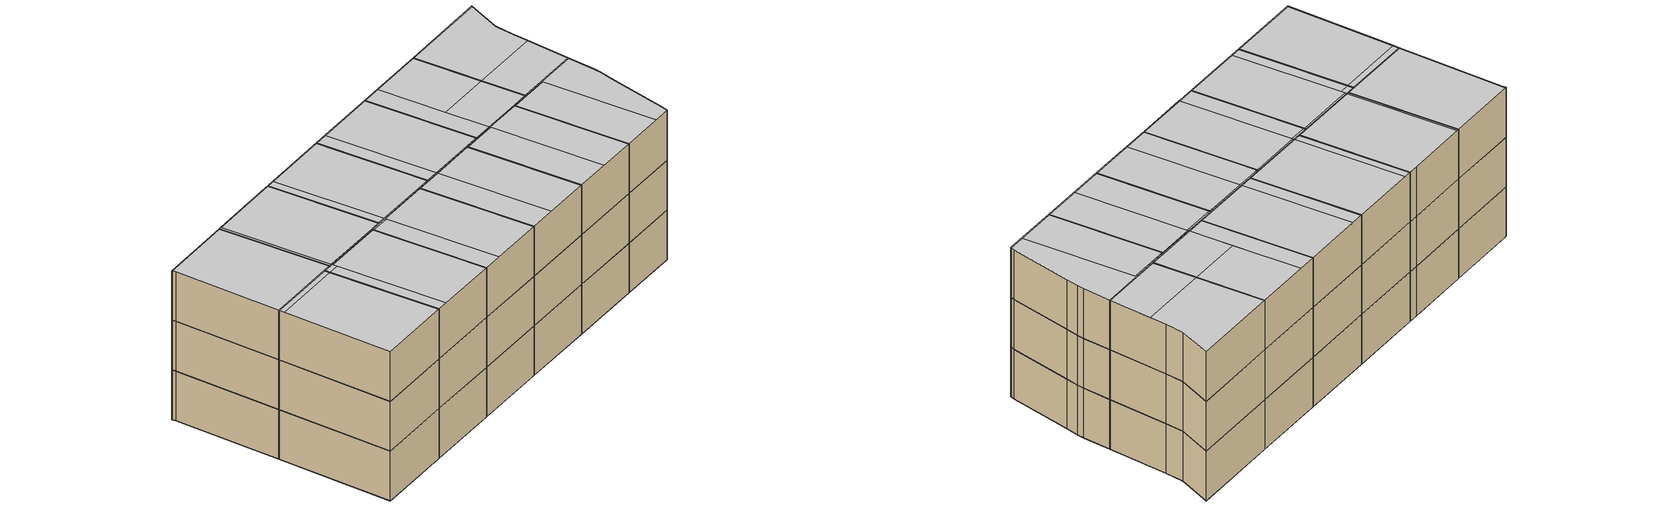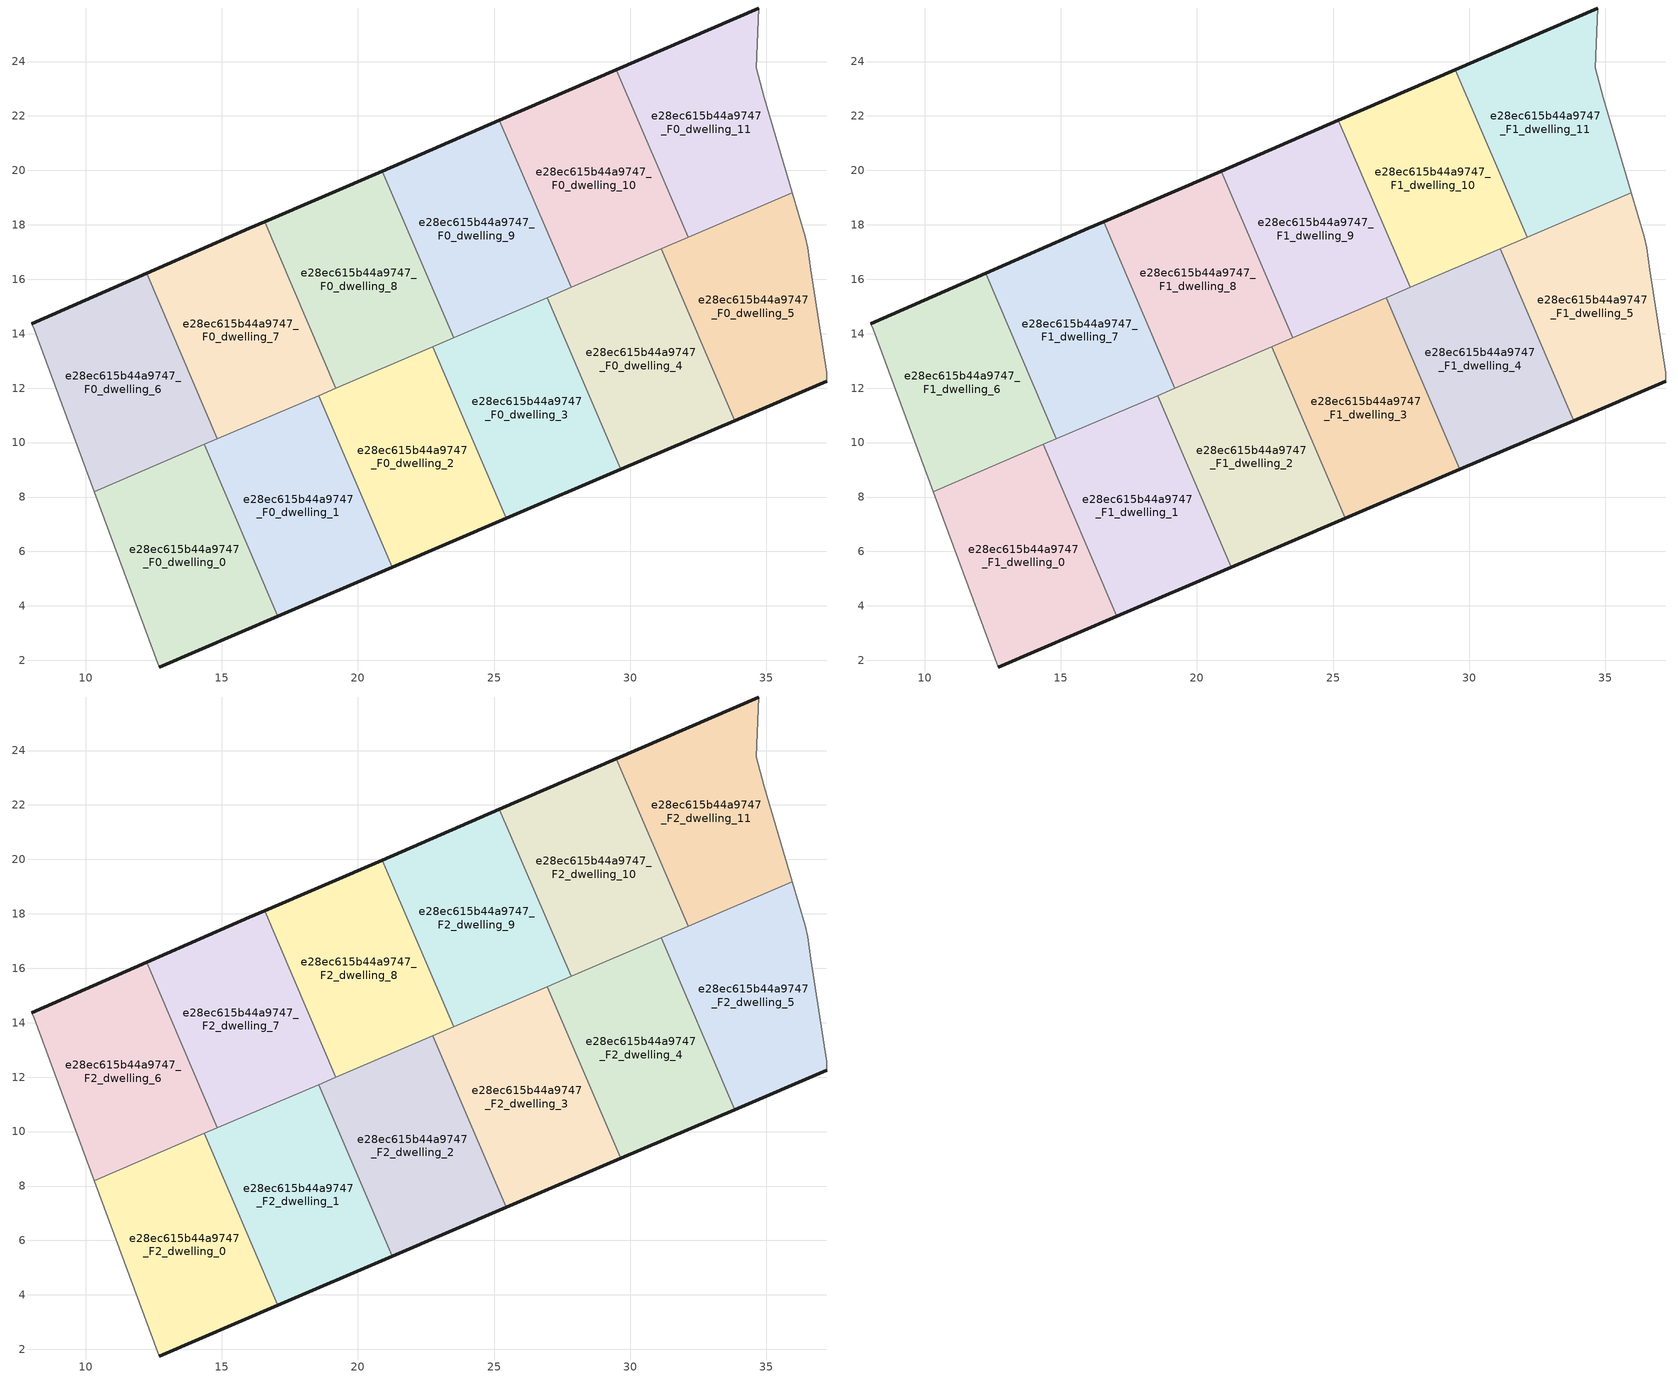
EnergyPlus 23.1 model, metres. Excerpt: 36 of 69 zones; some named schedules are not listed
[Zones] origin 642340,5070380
e28ec615b44a9747_F0_dwelling_0
 floor ground (EU_floor_Construction): 17.06,3.62 14.36,9.93 10.32,8.2 12.71,1.76 z0
 wall outside (EU_wall_Construction): 17.06,3.62 12.71,1.76 z0:3
 wall to e28ec615b44a9747_F0_dwelling_1 (EU_wall_Construction): 14.36,9.93 17.06,3.62 z0:3
 wall adiabatic (EU_wall_Construction): 12.71,1.76 10.32,8.2 z0:3
 wall to e28ec615b44a9747_F0_dwelling_6 (EU_wall_Construction): 10.32,8.2 14.36,9.93 z0:3
e28ec615b44a9747_F0_dwelling_1
 floor ground (EU_floor_Construction): 21.26,5.42 18.56,11.73 14.36,9.93 17.06,3.62 z0
 wall outside (EU_wall_Construction): 21.26,5.42 17.06,3.62 z0:3
 wall to e28ec615b44a9747_F0_dwelling_2 (EU_wall_Construction): 18.56,11.73 21.26,5.42 z0:3
 wall to e28ec615b44a9747_F0_dwelling_7 (EU_wall_Construction): 14.84,10.14 18.56,11.73 z0:3
 wall to e28ec615b44a9747_F0_dwelling_6 (EU_wall_Construction): 14.36,9.93 14.84,10.14 z0:3
e28ec615b44a9747_F0_dwelling_10
 floor ground (EU_floor_Construction): 32.13,17.54 29.5,23.7 25.2,21.84 27.83,15.7 z0
 wall outside (EU_wall_Construction): 25.2,21.84 29.5,23.7 z0:3
 wall to e28ec615b44a9747_F0_dwelling_9 (EU_wall_Construction): 27.83,15.7 25.2,21.84 z0:3
 wall to e28ec615b44a9747_F0_dwelling_11 (EU_wall_Construction): 29.5,23.7 32.13,17.54 z0:3
 wall to e28ec615b44a9747_F0_dwelling_4 (EU_wall_Construction): 31.15,17.12 27.83,15.7 z0:3
 wall to e28ec615b44a9747_F0_dwelling_5 (EU_wall_Construction): 32.13,17.54 31.15,17.12 z0:3
e28ec615b44a9747_F0_dwelling_11
 floor ground (EU_floor_Construction): 35.95,19.18 34.93,22.66 34.63,23.76 34.73,25.97 29.5,23.7 32.13,17.54 z0
 wall outside (EU_wall_Construction): 29.5,23.7 34.73,25.97 z0:3
 wall adiabatic (EU_wall_Construction): 34.73,25.97 34.63,23.76 34.93,22.66 35.95,19.18 z0:3
 wall to e28ec615b44a9747_F0_dwelling_5 (EU_wall_Construction): 35.95,19.18 32.13,17.54 z0:3
e28ec615b44a9747_F0_dwelling_2
 floor ground (EU_floor_Construction): 25.46,7.21 22.75,13.53 18.56,11.73 21.26,5.42 z0
 wall outside (EU_wall_Construction): 25.46,7.21 21.26,5.42 z0:3
 wall to e28ec615b44a9747_F0_dwelling_3 (EU_wall_Construction): 22.75,13.53 25.46,7.21 z0:3
 wall to e28ec615b44a9747_F0_dwelling_8 (EU_wall_Construction): 19.18,12 22.75,13.53 z0:3
 wall to e28ec615b44a9747_F0_dwelling_7 (EU_wall_Construction): 18.56,11.73 19.18,12 z0:3
e28ec615b44a9747_F0_dwelling_3
 floor ground (EU_floor_Construction): 29.65,9.01 26.95,15.32 22.75,13.53 25.46,7.21 z0
 wall outside (EU_wall_Construction): 29.65,9.01 25.46,7.21 z0:3
 wall to e28ec615b44a9747_F0_dwelling_4 (EU_wall_Construction): 26.95,15.32 29.65,9.01 z0:3
 wall to e28ec615b44a9747_F0_dwelling_9 (EU_wall_Construction): 23.51,13.85 26.95,15.32 z0:3
 wall to e28ec615b44a9747_F0_dwelling_8 (EU_wall_Construction): 22.75,13.53 23.51,13.85 z0:3
e28ec615b44a9747_F0_dwelling_4
 floor ground (EU_floor_Construction): 33.85,10.81 31.15,17.12 26.95,15.32 29.65,9.01 z0
 wall outside (EU_wall_Construction): 33.85,10.81 29.65,9.01 z0:3
 wall to e28ec615b44a9747_F0_dwelling_5 (EU_wall_Construction): 31.15,17.12 33.85,10.81 z0:3
 wall to e28ec615b44a9747_F0_dwelling_9 (EU_wall_Construction): 26.95,15.32 27.83,15.7 z0:3
e28ec615b44a9747_F0_dwelling_5
 floor ground (EU_floor_Construction): 37.23,12.26 37.23,12.56 36.63,16.36 36.53,17.16 36.43,17.56 35.95,19.18 31.15,17.12 33.85,10.81 z0
 wall outside (EU_wall_Construction): 37.23,12.26 33.85,10.81 z0:3
 wall adiabatic (EU_wall_Construction): 35.95,19.18 36.43,17.56 36.53,17.16 36.63,16.36 37.23,12.56 37.23,12.26 z0:3
e28ec615b44a9747_F0_dwelling_6
 floor ground (EU_floor_Construction): 14.84,10.14 12.23,16.21 8.01,14.37 8.11,14.17 10.32,8.2 z0
 wall outside (EU_wall_Construction): 8.01,14.37 12.23,16.21 z0:3
 wall to e28ec615b44a9747_F0_dwelling_7 (EU_wall_Construction): 12.23,16.21 14.84,10.14 z0:3
 wall adiabatic (EU_wall_Construction): 10.32,8.2 8.11,14.17 8.01,14.37 z0:3
e28ec615b44a9747_F0_dwelling_7
 floor ground (EU_floor_Construction): 19.18,12 16.57,18.11 16.02,17.87 12.23,16.21 14.84,10.14 z0
 wall outside (EU_wall_Construction): 12.23,16.21 16.02,17.87 16.57,18.11 z0:3
 wall to e28ec615b44a9747_F0_dwelling_8 (EU_wall_Construction): 16.57,18.11 19.18,12 z0:3
e28ec615b44a9747_F0_dwelling_8
 floor ground (EU_floor_Construction): 23.51,13.85 20.89,19.98 16.57,18.11 19.18,12 z0
 wall outside (EU_wall_Construction): 16.57,18.11 20.89,19.98 z0:3
 wall to e28ec615b44a9747_F0_dwelling_9 (EU_wall_Construction): 20.89,19.98 23.51,13.85 z0:3
e28ec615b44a9747_F0_dwelling_9
 floor ground (EU_floor_Construction): 27.83,15.7 25.2,21.84 20.89,19.98 23.51,13.85 z0
 wall outside (EU_wall_Construction): 20.89,19.98 25.2,21.84 z0:3
e28ec615b44a9747_F1_dwelling_0
 floor to e28ec615b44a9747_F0_dwelling_0 (EU_floor_Construction): 17.06,3.62 14.36,9.93 10.32,8.2 12.71,1.76 z3
 wall outside (EU_wall_Construction): 17.06,3.62 12.71,1.76 z3:6
 wall to e28ec615b44a9747_F1_dwelling_1 (EU_wall_Construction): 14.36,9.93 17.06,3.62 z3:6
 wall adiabatic (EU_wall_Construction): 12.71,1.76 10.32,8.2 z3:6
 wall to e28ec615b44a9747_F1_dwelling_6 (EU_wall_Construction): 10.32,8.2 14.36,9.93 z3:6
e28ec615b44a9747_F1_dwelling_1
 floor to e28ec615b44a9747_F0_dwelling_1 (EU_floor_Construction): 21.26,5.42 18.56,11.73 14.36,9.93 17.06,3.62 z3
 wall outside (EU_wall_Construction): 21.26,5.42 17.06,3.62 z3:6
 wall to e28ec615b44a9747_F1_dwelling_2 (EU_wall_Construction): 18.56,11.73 21.26,5.42 z3:6
 wall to e28ec615b44a9747_F1_dwelling_7 (EU_wall_Construction): 14.84,10.14 18.56,11.73 z3:6
 wall to e28ec615b44a9747_F1_dwelling_6 (EU_wall_Construction): 14.36,9.93 14.84,10.14 z3:6
e28ec615b44a9747_F1_dwelling_10
 floor to e28ec615b44a9747_F0_dwelling_10 (EU_floor_Construction): 32.13,17.54 29.5,23.7 25.2,21.84 27.83,15.7 z3
 wall outside (EU_wall_Construction): 25.2,21.84 29.5,23.7 z3:6
 wall to e28ec615b44a9747_F1_dwelling_9 (EU_wall_Construction): 27.83,15.7 25.2,21.84 z3:6
 wall to e28ec615b44a9747_F1_dwelling_11 (EU_wall_Construction): 29.5,23.7 32.13,17.54 z3:6
 wall to e28ec615b44a9747_F1_dwelling_4 (EU_wall_Construction): 31.15,17.12 27.83,15.7 z3:6
 wall to e28ec615b44a9747_F1_dwelling_5 (EU_wall_Construction): 32.13,17.54 31.15,17.12 z3:6
e28ec615b44a9747_F1_dwelling_11
 floor to e28ec615b44a9747_F0_dwelling_11 (EU_floor_Construction): 35.95,19.18 34.93,22.66 34.63,23.76 34.73,25.97 29.5,23.7 32.13,17.54 z3
 wall outside (EU_wall_Construction): 29.5,23.7 34.73,25.97 z3:6
 wall adiabatic (EU_wall_Construction): 34.73,25.97 34.63,23.76 34.93,22.66 35.95,19.18 z3:6
 wall to e28ec615b44a9747_F1_dwelling_5 (EU_wall_Construction): 35.95,19.18 32.13,17.54 z3:6
e28ec615b44a9747_F1_dwelling_2
 floor to e28ec615b44a9747_F0_dwelling_2 (EU_floor_Construction): 25.46,7.21 22.75,13.53 18.56,11.73 21.26,5.42 z3
 wall outside (EU_wall_Construction): 25.46,7.21 21.26,5.42 z3:6
 wall to e28ec615b44a9747_F1_dwelling_3 (EU_wall_Construction): 22.75,13.53 25.46,7.21 z3:6
 wall to e28ec615b44a9747_F1_dwelling_8 (EU_wall_Construction): 19.18,12 22.75,13.53 z3:6
 wall to e28ec615b44a9747_F1_dwelling_7 (EU_wall_Construction): 18.56,11.73 19.18,12 z3:6
e28ec615b44a9747_F1_dwelling_3
 floor to e28ec615b44a9747_F0_dwelling_3 (EU_floor_Construction): 29.65,9.01 26.95,15.32 22.75,13.53 25.46,7.21 z3
 wall outside (EU_wall_Construction): 29.65,9.01 25.46,7.21 z3:6
 wall to e28ec615b44a9747_F1_dwelling_4 (EU_wall_Construction): 26.95,15.32 29.65,9.01 z3:6
 wall to e28ec615b44a9747_F1_dwelling_9 (EU_wall_Construction): 23.51,13.85 26.95,15.32 z3:6
 wall to e28ec615b44a9747_F1_dwelling_8 (EU_wall_Construction): 22.75,13.53 23.51,13.85 z3:6
e28ec615b44a9747_F1_dwelling_4
 floor to e28ec615b44a9747_F0_dwelling_4 (EU_floor_Construction): 33.85,10.81 31.15,17.12 26.95,15.32 29.65,9.01 z3
 wall outside (EU_wall_Construction): 33.85,10.81 29.65,9.01 z3:6
 wall to e28ec615b44a9747_F1_dwelling_5 (EU_wall_Construction): 31.15,17.12 33.85,10.81 z3:6
 wall to e28ec615b44a9747_F1_dwelling_9 (EU_wall_Construction): 26.95,15.32 27.83,15.7 z3:6
e28ec615b44a9747_F1_dwelling_5
 floor to e28ec615b44a9747_F0_dwelling_5 (EU_floor_Construction): 37.23,12.26 37.23,12.56 36.63,16.36 36.53,17.16 36.43,17.56 35.95,19.18 31.15,17.12 33.85,10.81 z3
 wall outside (EU_wall_Construction): 37.23,12.26 33.85,10.81 z3:6
 wall adiabatic (EU_wall_Construction): 35.95,19.18 36.43,17.56 36.53,17.16 36.63,16.36 37.23,12.56 37.23,12.26 z3:6
e28ec615b44a9747_F1_dwelling_6
 floor to e28ec615b44a9747_F0_dwelling_6 (EU_floor_Construction): 14.84,10.14 12.23,16.21 8.01,14.37 8.11,14.17 10.32,8.2 z3
 wall outside (EU_wall_Construction): 8.01,14.37 12.23,16.21 z3:6
 wall to e28ec615b44a9747_F1_dwelling_7 (EU_wall_Construction): 12.23,16.21 14.84,10.14 z3:6
 wall adiabatic (EU_wall_Construction): 10.32,8.2 8.11,14.17 8.01,14.37 z3:6
e28ec615b44a9747_F1_dwelling_7
 floor to e28ec615b44a9747_F0_dwelling_7 (EU_floor_Construction): 19.18,12 16.57,18.11 16.02,17.87 12.23,16.21 14.84,10.14 z3
 wall outside (EU_wall_Construction): 12.23,16.21 16.02,17.87 16.57,18.11 z3:6
 wall to e28ec615b44a9747_F1_dwelling_8 (EU_wall_Construction): 16.57,18.11 19.18,12 z3:6
e28ec615b44a9747_F1_dwelling_8
 floor to e28ec615b44a9747_F0_dwelling_8 (EU_floor_Construction): 23.51,13.85 20.89,19.98 16.57,18.11 19.18,12 z3
 wall outside (EU_wall_Construction): 16.57,18.11 20.89,19.98 z3:6
 wall to e28ec615b44a9747_F1_dwelling_9 (EU_wall_Construction): 20.89,19.98 23.51,13.85 z3:6
e28ec615b44a9747_F1_dwelling_9
 floor to e28ec615b44a9747_F0_dwelling_9 (EU_floor_Construction): 27.83,15.7 25.2,21.84 20.89,19.98 23.51,13.85 z3
 wall outside (EU_wall_Construction): 20.89,19.98 25.2,21.84 z3:6
e28ec615b44a9747_F2_dwelling_0
 floor to e28ec615b44a9747_F1_dwelling_0 (EU_floor_Construction): 17.06,3.62 14.36,9.93 10.32,8.2 12.71,1.76 z6
 wall outside (EU_wall_Construction): 17.06,3.62 12.71,1.76 z6:9
 wall to e28ec615b44a9747_F2_dwelling_1 (EU_wall_Construction): 14.36,9.93 17.06,3.62 z6:9
 wall adiabatic (EU_wall_Construction): 12.71,1.76 10.32,8.2 z6:9
 wall to e28ec615b44a9747_F2_dwelling_6 (EU_wall_Construction): 10.32,8.2 14.36,9.93 z6:9
 ceiling to e28ec615b44a9747_F3_dwelling_1 (EU_floor_Construction): 14.5,9.6 17.06,3.62 12.71,1.76 10.44,7.87 z9
 ceiling to e28ec615b44a9747_F3_dwelling_0 (EU_floor_Construction): 14.36,9.93 14.5,9.6 10.44,7.87 10.32,8.2 z9
e28ec615b44a9747_F2_dwelling_1
 floor to e28ec615b44a9747_F1_dwelling_1 (EU_floor_Construction): 21.26,5.42 18.56,11.73 14.36,9.93 17.06,3.62 z6
 wall outside (EU_wall_Construction): 21.26,5.42 17.06,3.62 z6:9
 wall to e28ec615b44a9747_F2_dwelling_2 (EU_wall_Construction): 18.56,11.73 21.26,5.42 z6:9
 wall to e28ec615b44a9747_F2_dwelling_7 (EU_wall_Construction): 14.84,10.14 18.56,11.73 z6:9
 wall to e28ec615b44a9747_F2_dwelling_6 (EU_wall_Construction): 14.36,9.93 14.84,10.14 z6:9
 ceiling to e28ec615b44a9747_F3_dwelling_3 (EU_floor_Construction): 18.6,11.62 21.26,5.42 17.68,3.89 15.03,10.09 z9
 ceiling to e28ec615b44a9747_F3_dwelling_1 (EU_floor_Construction): 15.12,9.87 17.68,3.89 17.06,3.62 14.5,9.6 z9
 ceiling to e28ec615b44a9747_F3_dwelling_2 (EU_floor_Construction): 18.56,11.73 18.6,11.62 15.03,10.09 14.98,10.2 z9
 ceiling to e28ec615b44a9747_F3_dwelling_0 (EU_floor_Construction): 14.98,10.2 15.12,9.87 14.5,9.6 14.36,9.93 z9
e28ec615b44a9747_F2_dwelling_10
 floor to e28ec615b44a9747_F1_dwelling_10 (EU_floor_Construction): 32.13,17.54 29.5,23.7 25.2,21.84 27.83,15.7 z6
 wall outside (EU_wall_Construction): 25.2,21.84 29.5,23.7 z6:9
 wall to e28ec615b44a9747_F2_dwelling_9 (EU_wall_Construction): 27.83,15.7 25.2,21.84 z6:9
 wall to e28ec615b44a9747_F2_dwelling_11 (EU_wall_Construction): 29.5,23.7 32.13,17.54 z6:9
 wall to e28ec615b44a9747_F2_dwelling_4 (EU_wall_Construction): 31.15,17.12 27.83,15.7 z6:9
 wall to e28ec615b44a9747_F2_dwelling_5 (EU_wall_Construction): 32.13,17.54 31.15,17.12 z6:9
 ceiling to e28ec615b44a9747_F3_dwelling_8 (EU_floor_Construction): 29.5,23.7 31.1,19.96 27.9,18.58 26.3,22.32 z9
 ceiling to e28ec615b44a9747_F3_dwelling_10 (EU_floor_Construction): 31.1,19.96 32.13,17.54 28.93,16.17 27.9,18.58 z9
 ceiling to e28ec615b44a9747_F3_dwelling_6 (EU_floor_Construction): 26.3,22.32 28.93,16.17 27.83,15.7 25.2,21.84 z9
e28ec615b44a9747_F2_dwelling_11
 floor to e28ec615b44a9747_F1_dwelling_11 (EU_floor_Construction): 35.95,19.18 34.93,22.66 34.63,23.76 34.73,25.97 29.5,23.7 32.13,17.54 z6
 wall outside (EU_wall_Construction): 29.5,23.7 34.73,25.97 z6:9
 wall adiabatic (EU_wall_Construction): 34.73,25.97 34.63,23.76 34.93,22.66 35.95,19.18 z6:9
 wall to e28ec615b44a9747_F2_dwelling_5 (EU_wall_Construction): 35.95,19.18 32.13,17.54 z6:9
 ceiling to e28ec615b44a9747_F3_dwelling_8 (EU_floor_Construction): 34.73,25.97 34.63,23.76 34.93,22.66 35.21,21.72 31.1,19.96 29.5,23.7 z9
 ceiling to e28ec615b44a9747_F3_dwelling_10 (EU_floor_Construction): 35.21,21.72 35.95,19.18 32.13,17.54 31.1,19.96 z9
e28ec615b44a9747_F2_dwelling_2
 floor to e28ec615b44a9747_F1_dwelling_2 (EU_floor_Construction): 25.46,7.21 22.75,13.53 18.56,11.73 21.26,5.42 z6
 wall outside (EU_wall_Construction): 25.46,7.21 21.26,5.42 z6:9
 wall to e28ec615b44a9747_F2_dwelling_3 (EU_wall_Construction): 22.75,13.53 25.46,7.21 z6:9
 wall to e28ec615b44a9747_F2_dwelling_8 (EU_wall_Construction): 19.18,12 22.75,13.53 z6:9
 wall to e28ec615b44a9747_F2_dwelling_7 (EU_wall_Construction): 18.56,11.73 19.18,12 z6:9
 ceiling to e28ec615b44a9747_F3_dwelling_5 (EU_floor_Construction): 22.79,13.43 25.46,7.22 22.34,5.88 19.68,12.1 z9
 ceiling to e28ec615b44a9747_F3_dwelling_2 (EU_floor_Construction): 19.64,12.19 19.69,12.08 18.6,11.62 18.56,11.73 z9
 ceiling adiabatic (EU_roof_Construction): 22.79,13.43 19.68,12.1 22.34,5.88 25.46,7.21 21.26,5.42 18.56,11.73 18.6,11.62 19.69,12.08 19.64,12.19 22.75,13.53 z9
e28ec615b44a9747_F2_dwelling_3
 floor to e28ec615b44a9747_F1_dwelling_3 (EU_floor_Construction): 29.65,9.01 26.95,15.32 22.75,13.53 25.46,7.21 z6
 wall outside (EU_wall_Construction): 29.65,9.01 25.46,7.21 z6:9
 wall to e28ec615b44a9747_F2_dwelling_4 (EU_wall_Construction): 26.95,15.32 29.65,9.01 z6:9
 wall to e28ec615b44a9747_F2_dwelling_9 (EU_wall_Construction): 23.51,13.85 26.95,15.32 z6:9
 wall to e28ec615b44a9747_F2_dwelling_8 (EU_wall_Construction): 22.75,13.53 23.51,13.85 z6:9
 ceiling to e28ec615b44a9747_F3_dwelling_7 (EU_floor_Construction): 26.99,15.24 29.65,9.01 26.99,7.87 24.32,14.1 z9
 ceiling to e28ec615b44a9747_F3_dwelling_5 (EU_floor_Construction): 24.33,14.09 26.99,7.87 25.46,7.22 22.79,13.43 z9
 ceiling adiabatic (EU_roof_Construction): 26.95,15.32 26.99,15.24 24.33,14.09 22.79,13.43 22.75,13.53 z9
e28ec615b44a9747_F2_dwelling_4
 floor to e28ec615b44a9747_F1_dwelling_4 (EU_floor_Construction): 33.85,10.81 31.15,17.12 26.95,15.32 29.65,9.01 z6
 wall outside (EU_wall_Construction): 33.85,10.81 29.65,9.01 z6:9
 wall to e28ec615b44a9747_F2_dwelling_5 (EU_wall_Construction): 31.15,17.12 33.85,10.81 z6:9
 wall to e28ec615b44a9747_F2_dwelling_9 (EU_wall_Construction): 26.95,15.32 27.83,15.7 z6:9
 ceiling to e28ec615b44a9747_F3_dwelling_6 (EU_floor_Construction): 28.93,16.17 28.97,16.08 26.99,15.24 26.95,15.32 z9
 ceiling to e28ec615b44a9747_F3_dwelling_7 (EU_floor_Construction): 28.97,16.08 31.63,9.86 29.65,9.01 26.99,15.24 z9
 ceiling to e28ec615b44a9747_F3_dwelling_9 (EU_floor_Construction): 31.18,17.04 33.85,10.81 31.63,9.86 28.96,16.09 z9
 ceiling to e28ec615b44a9747_F3_dwelling_10 (EU_floor_Construction): 31.15,17.12 31.18,17.04 28.96,16.09 28.93,16.17 z9
e28ec615b44a9747_F2_dwelling_5
 floor to e28ec615b44a9747_F1_dwelling_5 (EU_floor_Construction): 37.23,12.26 37.23,12.56 36.63,16.36 36.53,17.16 36.43,17.56 35.95,19.18 31.15,17.12 33.85,10.81 z6
 wall outside (EU_wall_Construction): 37.23,12.26 33.85,10.81 z6:9
 wall adiabatic (EU_wall_Construction): 35.95,19.18 36.43,17.56 36.53,17.16 36.63,16.36 37.23,12.56 37.23,12.26 z6:9
 ceiling to e28ec615b44a9747_F3_dwelling_10 (EU_floor_Construction): 35.95,19.18 36.43,17.56 36.53,17.16 36.63,16.36 37.23,12.56 37.23,12.26 36.27,11.85 33.6,18.08 31.18,17.04 31.15,17.12 z9
 ceiling to e28ec615b44a9747_F3_dwelling_9 (EU_floor_Construction): 33.6,18.08 36.27,11.85 33.85,10.81 31.18,17.04 z9
e28ec615b44a9747_F2_dwelling_6
 floor to e28ec615b44a9747_F1_dwelling_6 (EU_floor_Construction): 14.84,10.14 12.23,16.21 8.01,14.37 8.11,14.17 10.32,8.2 z6
 wall outside (EU_wall_Construction): 8.01,14.37 12.23,16.21 z6:9
 wall to e28ec615b44a9747_F2_dwelling_7 (EU_wall_Construction): 12.23,16.21 14.84,10.14 z6:9
 wall adiabatic (EU_wall_Construction): 10.32,8.2 8.11,14.17 8.01,14.37 z6:9
 ceiling to e28ec615b44a9747_F3_dwelling_0 (EU_floor_Construction): 12.23,16.21 14.84,10.14 10.32,8.2 8.11,14.17 8.01,14.37 z9
e28ec615b44a9747_F2_dwelling_7
 floor to e28ec615b44a9747_F1_dwelling_7 (EU_floor_Construction): 19.18,12 16.57,18.11 16.02,17.87 12.23,16.21 14.84,10.14 z6
 wall outside (EU_wall_Construction): 12.23,16.21 16.02,17.87 16.57,18.11 z6:9
 wall to e28ec615b44a9747_F2_dwelling_8 (EU_wall_Construction): 16.57,18.11 19.18,12 z6:9
 ceiling to e28ec615b44a9747_F3_dwelling_2 (EU_floor_Construction): 16.57,18.11 19.18,12 14.98,10.2 12.38,16.28 16.02,17.87 z9
 ceiling to e28ec615b44a9747_F3_dwelling_0 (EU_floor_Construction): 12.38,16.28 14.98,10.2 14.84,10.14 12.23,16.21 z9
e28ec615b44a9747_F2_dwelling_8
 floor to e28ec615b44a9747_F1_dwelling_8 (EU_floor_Construction): 23.51,13.85 20.89,19.98 16.57,18.11 19.18,12 z6
 wall outside (EU_wall_Construction): 16.57,18.11 20.89,19.98 z6:9
 wall to e28ec615b44a9747_F2_dwelling_9 (EU_wall_Construction): 20.89,19.98 23.51,13.85 z6:9
 ceiling to e28ec615b44a9747_F3_dwelling_4 (EU_floor_Construction): 20.89,19.98 23.51,13.85 19.64,12.19 17.02,18.3 z9
 ceiling to e28ec615b44a9747_F3_dwelling_2 (EU_floor_Construction): 17.02,18.3 19.64,12.19 19.18,12 16.57,18.11 z9
e28ec615b44a9747_F2_dwelling_9
 floor to e28ec615b44a9747_F1_dwelling_9 (EU_floor_Construction): 27.83,15.7 25.2,21.84 20.89,19.98 23.51,13.85 z6
 wall outside (EU_wall_Construction): 20.89,19.98 25.2,21.84 z6:9
 ceiling to e28ec615b44a9747_F3_dwelling_6 (EU_floor_Construction): 25.2,21.84 27.83,15.7 24.29,14.18 21.66,20.31 z9
 ceiling to e28ec615b44a9747_F3_dwelling_4 (EU_floor_Construction): 21.66,20.31 24.29,14.18 23.51,13.85 20.89,19.98 z9
[Building]
EU S2 Campaign: North Axis=0; Terrain=City; Solar Distribution=FullExterior
[Site:Location]
Lyon-Bron: Latitude=45.75; Longitude=5; Time Zone=1; Elevation=198
[SizingPeriod:WeatherFileDays]
AnnualSizingPeriod: Begin Month=1; Begin Day of Month=1; End Month=12; End Day of Month=31; Day of Week for Start Day=Monday; Use Weather File Daylight Saving Period=No; Use Weather File Rain and Snow Indicators=No
[MATERIAL]
EU_InternalMass_Material: Roughness=MediumRough; Thickness=0.1; Conductivity=1; Density=1800; Specific Heat=900; Thermal Absorptance=0.9; Solar Absorptance=0.7; Visible Absorptance=0.7
[MATERIAL:NOMASS] Roughness=MediumRough; Thermal Absorptance=0.9; Solar Absorptance=0.7; Visible Absorptance=0.7
Name | Thermal Resistance
EU_wall_NoMass | 1.97775
EU_roof_NoMass | 1.81626
EU_floor_NoMass | 1.84812
[CONSTRUCTION]
EU_wall_Construction: EU_wall_NoMass
EU_roof_Construction: EU_roof_NoMass
EU_floor_Construction: EU_floor_NoMass
EU_InternalMass_Construction: EU_InternalMass_Material
[ZONE] Type=1; Multiplier=1; Ceiling Height=autocalculate; Floor Area=autocalculate; Part of Total Floor Area=Yes
Name | Volume
e28ec615b44a9747_F0_dwelling_0; e28ec615b44a9747_F1_dwelling_0; e28ec615b44a9747_F2_dwelling_0 | 94.0239
e28ec615b44a9747_F0_dwelling_1; e28ec615b44a9747_F1_dwelling_1; e28ec615b44a9747_F2_dwelling_1; e28ec615b44a9747_F0_dwelling_4; e28ec615b44a9747_F1_dwelling_4; e28ec615b44a9747_F2_dwelling_4; e28ec615b44a9747_F0_dwelling_7; e28ec615b44a9747_F1_dwelling_7; e28ec615b44a9747_F2_dwelling_7; e28ec615b44a9747_F0_dwelling_8; e28ec615b44a9747_F1_dwelling_8; e28ec615b44a9747_F2_dwelling_8 | 94.0159
e28ec615b44a9747_F0_dwelling_10; e28ec615b44a9747_F1_dwelling_10; e28ec615b44a9747_F2_dwelling_10 | 94.0093
e28ec615b44a9747_F0_dwelling_11; e28ec615b44a9747_F1_dwelling_11; e28ec615b44a9747_F2_dwelling_11 | 94.0217
e28ec615b44a9747_F0_dwelling_2; e28ec615b44a9747_F1_dwelling_2; e28ec615b44a9747_F2_dwelling_2 | 94.0151
e28ec615b44a9747_F0_dwelling_3; e28ec615b44a9747_F1_dwelling_3; e28ec615b44a9747_F2_dwelling_3 | 94.0247
e28ec615b44a9747_F0_dwelling_5; e28ec615b44a9747_F1_dwelling_5; e28ec615b44a9747_F2_dwelling_5 | 94.0012
e28ec615b44a9747_F0_dwelling_6; e28ec615b44a9747_F1_dwelling_6; e28ec615b44a9747_F2_dwelling_6 | 94.0005
e28ec615b44a9747_F0_dwelling_9; e28ec615b44a9747_F1_dwelling_9; e28ec615b44a9747_F2_dwelling_9 | 94.0144
[INTERNALMASS] Construction=EU_InternalMass_Construction
Name | Zone or ZoneList | Surface Area
e28ec615b44a9747_F0_dwelling_0_EU_InternalMass | e28ec615b44a9747_F0_dwelling_0 | 31.341
e28ec615b44a9747_F0_dwelling_1_EU_InternalMass | e28ec615b44a9747_F0_dwelling_1 | 31.3386
e28ec615b44a9747_F0_dwelling_2_EU_InternalMass | e28ec615b44a9747_F0_dwelling_2 | 31.3386
e28ec615b44a9747_F0_dwelling_3_EU_InternalMass | e28ec615b44a9747_F0_dwelling_3 | 31.3413
e28ec615b44a9747_F0_dwelling_4_EU_InternalMass | e28ec615b44a9747_F0_dwelling_4 | 31.3386
e28ec615b44a9747_F0_dwelling_5_EU_InternalMass | e28ec615b44a9747_F0_dwelling_5 | 31.3341
e28ec615b44a9747_F0_dwelling_6_EU_InternalMass | e28ec615b44a9747_F0_dwelling_6 | 31.3335
e28ec615b44a9747_F0_dwelling_7_EU_InternalMass | e28ec615b44a9747_F0_dwelling_7 | 31.3388
e28ec615b44a9747_F0_dwelling_8_EU_InternalMass | e28ec615b44a9747_F0_dwelling_8 | 31.3388
e28ec615b44a9747_F0_dwelling_9_EU_InternalMass | e28ec615b44a9747_F0_dwelling_9 | 31.3383
e28ec615b44a9747_F0_dwelling_10_EU_InternalMass | e28ec615b44a9747_F0_dwelling_10 | 31.3363
e28ec615b44a9747_F0_dwelling_11_EU_InternalMass | e28ec615b44a9747_F0_dwelling_11 | 31.3405
e28ec615b44a9747_F1_dwelling_0_EU_InternalMass | e28ec615b44a9747_F1_dwelling_0 | 31.341
e28ec615b44a9747_F1_dwelling_1_EU_InternalMass | e28ec615b44a9747_F1_dwelling_1 | 31.3386
e28ec615b44a9747_F1_dwelling_2_EU_InternalMass | e28ec615b44a9747_F1_dwelling_2 | 31.3386
e28ec615b44a9747_F1_dwelling_3_EU_InternalMass | e28ec615b44a9747_F1_dwelling_3 | 31.3413
e28ec615b44a9747_F1_dwelling_4_EU_InternalMass | e28ec615b44a9747_F1_dwelling_4 | 31.3386
e28ec615b44a9747_F1_dwelling_5_EU_InternalMass | e28ec615b44a9747_F1_dwelling_5 | 31.3341
e28ec615b44a9747_F1_dwelling_6_EU_InternalMass | e28ec615b44a9747_F1_dwelling_6 | 31.3335
e28ec615b44a9747_F1_dwelling_7_EU_InternalMass | e28ec615b44a9747_F1_dwelling_7 | 31.3388
e28ec615b44a9747_F1_dwelling_8_EU_InternalMass | e28ec615b44a9747_F1_dwelling_8 | 31.3388
e28ec615b44a9747_F1_dwelling_9_EU_InternalMass | e28ec615b44a9747_F1_dwelling_9 | 31.3383
e28ec615b44a9747_F1_dwelling_10_EU_InternalMass | e28ec615b44a9747_F1_dwelling_10 | 31.3363
e28ec615b44a9747_F1_dwelling_11_EU_InternalMass | e28ec615b44a9747_F1_dwelling_11 | 31.3405
e28ec615b44a9747_F2_dwelling_0_EU_InternalMass | e28ec615b44a9747_F2_dwelling_0 | 31.341
e28ec615b44a9747_F2_dwelling_1_EU_InternalMass | e28ec615b44a9747_F2_dwelling_1 | 31.3386
e28ec615b44a9747_F2_dwelling_2_EU_InternalMass | e28ec615b44a9747_F2_dwelling_2 | 31.3386
e28ec615b44a9747_F2_dwelling_3_EU_InternalMass | e28ec615b44a9747_F2_dwelling_3 | 31.3413
e28ec615b44a9747_F2_dwelling_4_EU_InternalMass | e28ec615b44a9747_F2_dwelling_4 | 31.3386
e28ec615b44a9747_F2_dwelling_5_EU_InternalMass | e28ec615b44a9747_F2_dwelling_5 | 31.3341
e28ec615b44a9747_F2_dwelling_6_EU_InternalMass | e28ec615b44a9747_F2_dwelling_6 | 31.3335
e28ec615b44a9747_F2_dwelling_7_EU_InternalMass | e28ec615b44a9747_F2_dwelling_7 | 31.3388
e28ec615b44a9747_F2_dwelling_8_EU_InternalMass | e28ec615b44a9747_F2_dwelling_8 | 31.3388
e28ec615b44a9747_F2_dwelling_9_EU_InternalMass | e28ec615b44a9747_F2_dwelling_9 | 31.3383
e28ec615b44a9747_F2_dwelling_10_EU_InternalMass | e28ec615b44a9747_F2_dwelling_10 | 31.3363
e28ec615b44a9747_F2_dwelling_11_EU_InternalMass | e28ec615b44a9747_F2_dwelling_11 | 31.3405
[OTHEREQUIPMENT] Fuel Type=Electricity; Design Level Calculation Method=Watts/Area; Power per Zone Floor Area=1; Fraction Latent=0; Fraction Radiant=0; Fraction Lost=0; Carbon Dioxide Generation Rate=0; EndUse Subcategory=EU_Step8_InternalGains
Name | Zone or ZoneList or Space or SpaceList | Schedule
EU_Step8_InternalGain_e28ec615b44a9747_F0_dwelling_0_f000 | e28ec615b44a9747_F0_dwelling_0 | EU_Step8_GainSchedule_e28ec615b44a9747_F0_dwelling_0_f000
EU_Step8_InternalGain_e28ec615b44a9747_F0_dwelling_1_f000 | e28ec615b44a9747_F0_dwelling_1 | EU_Step8_GainSchedule_e28ec615b44a9747_F0_dwelling_1_f000
EU_Step8_InternalGain_e28ec615b44a9747_F0_dwelling_2_f000 | e28ec615b44a9747_F0_dwelling_2 | EU_Step8_GainSchedule_e28ec615b44a9747_F0_dwelling_2_f000
EU_Step8_InternalGain_e28ec615b44a9747_F0_dwelling_3_f000 | e28ec615b44a9747_F0_dwelling_3 | EU_Step8_GainSchedule_e28ec615b44a9747_F0_dwelling_3_f000
EU_Step8_InternalGain_e28ec615b44a9747_F0_dwelling_4_f000 | e28ec615b44a9747_F0_dwelling_4 | EU_Step8_GainSchedule_e28ec615b44a9747_F0_dwelling_4_f000
EU_Step8_InternalGain_e28ec615b44a9747_F0_dwelling_5_f000 | e28ec615b44a9747_F0_dwelling_5 | EU_Step8_GainSchedule_e28ec615b44a9747_F0_dwelling_5_f000
EU_Step8_InternalGain_e28ec615b44a9747_F0_dwelling_6_f000 | e28ec615b44a9747_F0_dwelling_6 | EU_Step8_GainSchedule_e28ec615b44a9747_F0_dwelling_6_f000
EU_Step8_InternalGain_e28ec615b44a9747_F0_dwelling_7_f000 | e28ec615b44a9747_F0_dwelling_7 | EU_Step8_GainSchedule_e28ec615b44a9747_F0_dwelling_7_f000
EU_Step8_InternalGain_e28ec615b44a9747_F0_dwelling_8_f000 | e28ec615b44a9747_F0_dwelling_8 | EU_Step8_GainSchedule_e28ec615b44a9747_F0_dwelling_8_f000
EU_Step8_InternalGain_e28ec615b44a9747_F0_dwelling_9_f000 | e28ec615b44a9747_F0_dwelling_9 | EU_Step8_GainSchedule_e28ec615b44a9747_F0_dwelling_9_f000
EU_Step8_InternalGain_e28ec615b44a9747_F0_dwelling_10_f000 | e28ec615b44a9747_F0_dwelling_10 | EU_Step8_GainSchedule_e28ec615b44a9747_F0_dwelling_10_f000
EU_Step8_InternalGain_e28ec615b44a9747_F0_dwelling_11_f000 | e28ec615b44a9747_F0_dwelling_11 | EU_Step8_GainSchedule_e28ec615b44a9747_F0_dwelling_11_f000
EU_Step8_InternalGain_e28ec615b44a9747_F1_dwelling_0_f000 | e28ec615b44a9747_F1_dwelling_0 | EU_Step8_GainSchedule_e28ec615b44a9747_F1_dwelling_0_f000
EU_Step8_InternalGain_e28ec615b44a9747_F1_dwelling_1_f000 | e28ec615b44a9747_F1_dwelling_1 | EU_Step8_GainSchedule_e28ec615b44a9747_F1_dwelling_1_f000
EU_Step8_InternalGain_e28ec615b44a9747_F1_dwelling_2_f000 | e28ec615b44a9747_F1_dwelling_2 | EU_Step8_GainSchedule_e28ec615b44a9747_F1_dwelling_2_f000
EU_Step8_InternalGain_e28ec615b44a9747_F1_dwelling_3_f000 | e28ec615b44a9747_F1_dwelling_3 | EU_Step8_GainSchedule_e28ec615b44a9747_F1_dwelling_3_f000
EU_Step8_InternalGain_e28ec615b44a9747_F1_dwelling_4_f000 | e28ec615b44a9747_F1_dwelling_4 | EU_Step8_GainSchedule_e28ec615b44a9747_F1_dwelling_4_f000
EU_Step8_InternalGain_e28ec615b44a9747_F1_dwelling_5_f000 | e28ec615b44a9747_F1_dwelling_5 | EU_Step8_GainSchedule_e28ec615b44a9747_F1_dwelling_5_f000
EU_Step8_InternalGain_e28ec615b44a9747_F1_dwelling_6_f000 | e28ec615b44a9747_F1_dwelling_6 | EU_Step8_GainSchedule_e28ec615b44a9747_F1_dwelling_6_f000
EU_Step8_InternalGain_e28ec615b44a9747_F1_dwelling_7_f000 | e28ec615b44a9747_F1_dwelling_7 | EU_Step8_GainSchedule_e28ec615b44a9747_F1_dwelling_7_f000
EU_Step8_InternalGain_e28ec615b44a9747_F1_dwelling_8_f000 | e28ec615b44a9747_F1_dwelling_8 | EU_Step8_GainSchedule_e28ec615b44a9747_F1_dwelling_8_f000
EU_Step8_InternalGain_e28ec615b44a9747_F1_dwelling_9_f000 | e28ec615b44a9747_F1_dwelling_9 | EU_Step8_GainSchedule_e28ec615b44a9747_F1_dwelling_9_f000
EU_Step8_InternalGain_e28ec615b44a9747_F1_dwelling_10_f000 | e28ec615b44a9747_F1_dwelling_10 | EU_Step8_GainSchedule_e28ec615b44a9747_F1_dwelling_10_f000
EU_Step8_InternalGain_e28ec615b44a9747_F1_dwelling_11_f000 | e28ec615b44a9747_F1_dwelling_11 | EU_Step8_GainSchedule_e28ec615b44a9747_F1_dwelling_11_f000
EU_Step8_InternalGain_e28ec615b44a9747_F2_dwelling_0_f000 | e28ec615b44a9747_F2_dwelling_0 | EU_Step8_GainSchedule_e28ec615b44a9747_F2_dwelling_0_f000
EU_Step8_InternalGain_e28ec615b44a9747_F2_dwelling_1_f000 | e28ec615b44a9747_F2_dwelling_1 | EU_Step8_GainSchedule_e28ec615b44a9747_F2_dwelling_1_f000
EU_Step8_InternalGain_e28ec615b44a9747_F2_dwelling_2_f000 | e28ec615b44a9747_F2_dwelling_2 | EU_Step8_GainSchedule_e28ec615b44a9747_F2_dwelling_2_f000
EU_Step8_InternalGain_e28ec615b44a9747_F2_dwelling_3_f000 | e28ec615b44a9747_F2_dwelling_3 | EU_Step8_GainSchedule_e28ec615b44a9747_F2_dwelling_3_f000
EU_Step8_InternalGain_e28ec615b44a9747_F2_dwelling_4_f000 | e28ec615b44a9747_F2_dwelling_4 | EU_Step8_GainSchedule_e28ec615b44a9747_F2_dwelling_4_f000
EU_Step8_InternalGain_e28ec615b44a9747_F2_dwelling_5_f000 | e28ec615b44a9747_F2_dwelling_5 | EU_Step8_GainSchedule_e28ec615b44a9747_F2_dwelling_5_f000
EU_Step8_InternalGain_e28ec615b44a9747_F2_dwelling_6_f000 | e28ec615b44a9747_F2_dwelling_6 | EU_Step8_GainSchedule_e28ec615b44a9747_F2_dwelling_6_f000
EU_Step8_InternalGain_e28ec615b44a9747_F2_dwelling_7_f000 | e28ec615b44a9747_F2_dwelling_7 | EU_Step8_GainSchedule_e28ec615b44a9747_F2_dwelling_7_f000
EU_Step8_InternalGain_e28ec615b44a9747_F2_dwelling_8_f000 | e28ec615b44a9747_F2_dwelling_8 | EU_Step8_GainSchedule_e28ec615b44a9747_F2_dwelling_8_f000
EU_Step8_InternalGain_e28ec615b44a9747_F2_dwelling_9_f000 | e28ec615b44a9747_F2_dwelling_9 | EU_Step8_GainSchedule_e28ec615b44a9747_F2_dwelling_9_f000
EU_Step8_InternalGain_e28ec615b44a9747_F2_dwelling_10_f000 | e28ec615b44a9747_F2_dwelling_10 | EU_Step8_GainSchedule_e28ec615b44a9747_F2_dwelling_10_f000
EU_Step8_InternalGain_e28ec615b44a9747_F2_dwelling_11_f000 | e28ec615b44a9747_F2_dwelling_11 | EU_Step8_GainSchedule_e28ec615b44a9747_F2_dwelling_11_f000
[ZONEVENTILATION:DESIGNFLOWRATE] Schedule=EU_AlwaysOn; Design Flow Rate Calculation Method=AirChanges/Hour; Air Changes per Hour=0.759424; Ventilation Type=Natural; Fan Pressure Rise=0; Fan Total Efficiency=1; Constant Term Coefficient=1; Temperature Term Coefficient=0; Velocity Term Coefficient=0; Velocity Squared Term Coefficient=0; Minimum Indoor Temperature=-100; Maximum Indoor Temperature=100; Delta Temperature=-100; Minimum Outdoor Temperature=-100; Maximum Outdoor Temperature=100; Maximum Wind Speed=40
Name | Zone or ZoneList or Space or SpaceList
EU_ConstantAir_e28ec615b44a9747_F0_dwelling_0 | e28ec615b44a9747_F0_dwelling_0
EU_ConstantAir_e28ec615b44a9747_F0_dwelling_1 | e28ec615b44a9747_F0_dwelling_1
EU_ConstantAir_e28ec615b44a9747_F0_dwelling_2 | e28ec615b44a9747_F0_dwelling_2
EU_ConstantAir_e28ec615b44a9747_F0_dwelling_3 | e28ec615b44a9747_F0_dwelling_3
EU_ConstantAir_e28ec615b44a9747_F0_dwelling_4 | e28ec615b44a9747_F0_dwelling_4
EU_ConstantAir_e28ec615b44a9747_F0_dwelling_5 | e28ec615b44a9747_F0_dwelling_5
EU_ConstantAir_e28ec615b44a9747_F0_dwelling_6 | e28ec615b44a9747_F0_dwelling_6
EU_ConstantAir_e28ec615b44a9747_F0_dwelling_7 | e28ec615b44a9747_F0_dwelling_7
EU_ConstantAir_e28ec615b44a9747_F0_dwelling_8 | e28ec615b44a9747_F0_dwelling_8
EU_ConstantAir_e28ec615b44a9747_F0_dwelling_9 | e28ec615b44a9747_F0_dwelling_9
EU_ConstantAir_e28ec615b44a9747_F0_dwelling_10 | e28ec615b44a9747_F0_dwelling_10
EU_ConstantAir_e28ec615b44a9747_F0_dwelling_11 | e28ec615b44a9747_F0_dwelling_11
EU_ConstantAir_e28ec615b44a9747_F1_dwelling_0 | e28ec615b44a9747_F1_dwelling_0
EU_ConstantAir_e28ec615b44a9747_F1_dwelling_1 | e28ec615b44a9747_F1_dwelling_1
EU_ConstantAir_e28ec615b44a9747_F1_dwelling_2 | e28ec615b44a9747_F1_dwelling_2
EU_ConstantAir_e28ec615b44a9747_F1_dwelling_3 | e28ec615b44a9747_F1_dwelling_3
EU_ConstantAir_e28ec615b44a9747_F1_dwelling_4 | e28ec615b44a9747_F1_dwelling_4
EU_ConstantAir_e28ec615b44a9747_F1_dwelling_5 | e28ec615b44a9747_F1_dwelling_5
EU_ConstantAir_e28ec615b44a9747_F1_dwelling_6 | e28ec615b44a9747_F1_dwelling_6
EU_ConstantAir_e28ec615b44a9747_F1_dwelling_7 | e28ec615b44a9747_F1_dwelling_7
EU_ConstantAir_e28ec615b44a9747_F1_dwelling_8 | e28ec615b44a9747_F1_dwelling_8
EU_ConstantAir_e28ec615b44a9747_F1_dwelling_9 | e28ec615b44a9747_F1_dwelling_9
EU_ConstantAir_e28ec615b44a9747_F1_dwelling_10 | e28ec615b44a9747_F1_dwelling_10
EU_ConstantAir_e28ec615b44a9747_F1_dwelling_11 | e28ec615b44a9747_F1_dwelling_11
EU_ConstantAir_e28ec615b44a9747_F2_dwelling_0 | e28ec615b44a9747_F2_dwelling_0
EU_ConstantAir_e28ec615b44a9747_F2_dwelling_1 | e28ec615b44a9747_F2_dwelling_1
EU_ConstantAir_e28ec615b44a9747_F2_dwelling_2 | e28ec615b44a9747_F2_dwelling_2
EU_ConstantAir_e28ec615b44a9747_F2_dwelling_3 | e28ec615b44a9747_F2_dwelling_3
EU_ConstantAir_e28ec615b44a9747_F2_dwelling_4 | e28ec615b44a9747_F2_dwelling_4
EU_ConstantAir_e28ec615b44a9747_F2_dwelling_5 | e28ec615b44a9747_F2_dwelling_5
EU_ConstantAir_e28ec615b44a9747_F2_dwelling_6 | e28ec615b44a9747_F2_dwelling_6
EU_ConstantAir_e28ec615b44a9747_F2_dwelling_7 | e28ec615b44a9747_F2_dwelling_7
EU_ConstantAir_e28ec615b44a9747_F2_dwelling_8 | e28ec615b44a9747_F2_dwelling_8
EU_ConstantAir_e28ec615b44a9747_F2_dwelling_9 | e28ec615b44a9747_F2_dwelling_9
EU_ConstantAir_e28ec615b44a9747_F2_dwelling_10 | e28ec615b44a9747_F2_dwelling_10
EU_ConstantAir_e28ec615b44a9747_F2_dwelling_11 | e28ec615b44a9747_F2_dwelling_11
[HVACTEMPLATE:ZONE:IDEALLOADSAIRSYSTEM] System Availability Schedule=EU_AlwaysOn; Maximum Heating Supply Air Temperature=50; Minimum Cooling Supply Air Temperature=13; Maximum Heating Supply Air Humidity Ratio=0.0156; Minimum Cooling Supply Air Humidity Ratio=0.0077; Heating Limit=NoLimit; Cooling Limit=NoLimit; Heating Availability Schedule=EU_AlwaysOn; Cooling Availability Schedule=EU_CoolingOff; Dehumidification Control Type=ConstantSensibleHeatRatio; Cooling Sensible Heat Ratio=0.7; Dehumidification Setpoint=60; Humidification Control Type=None; Humidification Setpoint=30; Outdoor Air Method=None; Outdoor Air Flow Rate per Person=0.00944; Outdoor Air Flow Rate per Zone Floor Area=0; Outdoor Air Flow Rate per Zone=0; Demand Controlled Ventilation Type=None; Outdoor Air Economizer Type=NoEconomizer; Heat Recovery Type=None; Sensible Heat Recovery Effectiveness=0.7; Latent Heat Recovery Effectiveness=0.65
Name | Template Thermostat
e28ec615b44a9747_F0_dwelling_0 | EU_HeatOnly_e28ec615b44a9747_F0_dwelling_0
e28ec615b44a9747_F0_dwelling_1 | EU_HeatOnly_e28ec615b44a9747_F0_dwelling_1
e28ec615b44a9747_F0_dwelling_2 | EU_HeatOnly_e28ec615b44a9747_F0_dwelling_2
e28ec615b44a9747_F0_dwelling_3 | EU_HeatOnly_e28ec615b44a9747_F0_dwelling_3
e28ec615b44a9747_F0_dwelling_4 | EU_HeatOnly_e28ec615b44a9747_F0_dwelling_4
e28ec615b44a9747_F0_dwelling_5 | EU_HeatOnly_e28ec615b44a9747_F0_dwelling_5
e28ec615b44a9747_F0_dwelling_6 | EU_HeatOnly_e28ec615b44a9747_F0_dwelling_6
e28ec615b44a9747_F0_dwelling_7 | EU_HeatOnly_e28ec615b44a9747_F0_dwelling_7
e28ec615b44a9747_F0_dwelling_8 | EU_HeatOnly_e28ec615b44a9747_F0_dwelling_8
e28ec615b44a9747_F0_dwelling_9 | EU_HeatOnly_e28ec615b44a9747_F0_dwelling_9
e28ec615b44a9747_F0_dwelling_10 | EU_HeatOnly_e28ec615b44a9747_F0_dwelling_10
e28ec615b44a9747_F0_dwelling_11 | EU_HeatOnly_e28ec615b44a9747_F0_dwelling_11
e28ec615b44a9747_F1_dwelling_0 | EU_HeatOnly_e28ec615b44a9747_F1_dwelling_0
e28ec615b44a9747_F1_dwelling_1 | EU_HeatOnly_e28ec615b44a9747_F1_dwelling_1
e28ec615b44a9747_F1_dwelling_2 | EU_HeatOnly_e28ec615b44a9747_F1_dwelling_2
e28ec615b44a9747_F1_dwelling_3 | EU_HeatOnly_e28ec615b44a9747_F1_dwelling_3
e28ec615b44a9747_F1_dwelling_4 | EU_HeatOnly_e28ec615b44a9747_F1_dwelling_4
e28ec615b44a9747_F1_dwelling_5 | EU_HeatOnly_e28ec615b44a9747_F1_dwelling_5
e28ec615b44a9747_F1_dwelling_6 | EU_HeatOnly_e28ec615b44a9747_F1_dwelling_6
e28ec615b44a9747_F1_dwelling_7 | EU_HeatOnly_e28ec615b44a9747_F1_dwelling_7
e28ec615b44a9747_F1_dwelling_8 | EU_HeatOnly_e28ec615b44a9747_F1_dwelling_8
e28ec615b44a9747_F1_dwelling_9 | EU_HeatOnly_e28ec615b44a9747_F1_dwelling_9
e28ec615b44a9747_F1_dwelling_10 | EU_HeatOnly_e28ec615b44a9747_F1_dwelling_10
e28ec615b44a9747_F1_dwelling_11 | EU_HeatOnly_e28ec615b44a9747_F1_dwelling_11
e28ec615b44a9747_F2_dwelling_0 | EU_HeatOnly_e28ec615b44a9747_F2_dwelling_0
e28ec615b44a9747_F2_dwelling_1 | EU_HeatOnly_e28ec615b44a9747_F2_dwelling_1
e28ec615b44a9747_F2_dwelling_2 | EU_HeatOnly_e28ec615b44a9747_F2_dwelling_2
e28ec615b44a9747_F2_dwelling_3 | EU_HeatOnly_e28ec615b44a9747_F2_dwelling_3
e28ec615b44a9747_F2_dwelling_4 | EU_HeatOnly_e28ec615b44a9747_F2_dwelling_4
e28ec615b44a9747_F2_dwelling_5 | EU_HeatOnly_e28ec615b44a9747_F2_dwelling_5
e28ec615b44a9747_F2_dwelling_6 | EU_HeatOnly_e28ec615b44a9747_F2_dwelling_6
e28ec615b44a9747_F2_dwelling_7 | EU_HeatOnly_e28ec615b44a9747_F2_dwelling_7
e28ec615b44a9747_F2_dwelling_8 | EU_HeatOnly_e28ec615b44a9747_F2_dwelling_8
e28ec615b44a9747_F2_dwelling_9 | EU_HeatOnly_e28ec615b44a9747_F2_dwelling_9
e28ec615b44a9747_F2_dwelling_10 | EU_HeatOnly_e28ec615b44a9747_F2_dwelling_10
e28ec615b44a9747_F2_dwelling_11 | EU_HeatOnly_e28ec615b44a9747_F2_dwelling_11
[SIZING:ZONE] Zone Cooling Design Supply Air Temperature Input Method=SupplyAirTemperature; Zone Cooling Design Supply Air Temperature=13; Zone Heating Design Supply Air Temperature Input Method=SupplyAirTemperature; Zone Heating Design Supply Air Temperature=50; Zone Cooling Design Supply Air Humidity Ratio=0.008; Zone Heating Design Supply Air Humidity Ratio=0.008; Cooling Design Air Flow Method=DesignDay; Cooling Design Air Flow Rate=0; Cooling Minimum Air Flow per Zone Floor Area=0.000762; Cooling Minimum Air Flow=0; Cooling Minimum Air Flow Fraction=0.2; Heating Design Air Flow Method=DesignDay; Heating Design Air Flow Rate=0; Heating Maximum Air Flow per Zone Floor Area=0.002032; Heating Maximum Air Flow=0.141576; Heating Maximum Air Flow Fraction=0.3; Account for Dedicated Outdoor Air System=No; Dedicated Outdoor Air System Control Strategy=NeutralSupplyAir; Dedicated Outdoor Air Low Setpoint Temperature for Design=autosize; Dedicated Outdoor Air High Setpoint Temperature for Design=autosize; Zone Load Sizing Method=Sensible Load Only No Latent Load; Zone Latent Cooling Design Supply Air Humidity Ratio Input Method=HumidityRatioDifference; Zone Cooling Design Supply Air Humidity Ratio Difference=0.005; Zone Latent Heating Design Supply Air Humidity Ratio Input Method=HumidityRatioDifference; Zone Humidification Design Supply Air Humidity Ratio Difference=0.005
e28ec615b44a9747_F0_dwelling_0; e28ec615b44a9747_F0_dwelling_1; e28ec615b44a9747_F0_dwelling_2; e28ec615b44a9747_F0_dwelling_3; e28ec615b44a9747_F0_dwelling_4; e28ec615b44a9747_F0_dwelling_5; e28ec615b44a9747_F0_dwelling_6; e28ec615b44a9747_F0_dwelling_7; e28ec615b44a9747_F0_dwelling_8; e28ec615b44a9747_F0_dwelling_9; e28ec615b44a9747_F0_dwelling_10; e28ec615b44a9747_F0_dwelling_11; e28ec615b44a9747_F1_dwelling_0; e28ec615b44a9747_F1_dwelling_1; e28ec615b44a9747_F1_dwelling_2; e28ec615b44a9747_F1_dwelling_3; e28ec615b44a9747_F1_dwelling_4; e28ec615b44a9747_F1_dwelling_5; e28ec615b44a9747_F1_dwelling_6; e28ec615b44a9747_F1_dwelling_7; e28ec615b44a9747_F1_dwelling_8; e28ec615b44a9747_F1_dwelling_9; e28ec615b44a9747_F1_dwelling_10; e28ec615b44a9747_F1_dwelling_11; e28ec615b44a9747_F2_dwelling_0; e28ec615b44a9747_F2_dwelling_1; e28ec615b44a9747_F2_dwelling_2; e28ec615b44a9747_F2_dwelling_3; e28ec615b44a9747_F2_dwelling_4; e28ec615b44a9747_F2_dwelling_5; e28ec615b44a9747_F2_dwelling_6; e28ec615b44a9747_F2_dwelling_7; e28ec615b44a9747_F2_dwelling_8; e28ec615b44a9747_F2_dwelling_9; e28ec615b44a9747_F2_dwelling_10; e28ec615b44a9747_F2_dwelling_11
[SCHEDULE:FILE] Column Number=1; Rows to Skip at Top=0; Number of Hours of Data=8760; Column Separator=Comma; Interpolate to Timestep=No; Minutes per Item=60; Adjust Schedule for Daylight Savings=Yes
Name | File
EU_Step8_GainSchedule_e28ec615b44a9747_F0_dwelling_0_f000 | ../../schedules/e28ec615b44a9747/e28ec615b44a9747_F0_dwelling_0_f000_gain.csv
EU_Step8_GainSchedule_e28ec615b44a9747_F0_dwelling_1_f000 | ../../schedules/e28ec615b44a9747/e28ec615b44a9747_F0_dwelling_1_f000_gain.csv
EU_Step8_GainSchedule_e28ec615b44a9747_F0_dwelling_2_f000 | ../../schedules/e28ec615b44a9747/e28ec615b44a9747_F0_dwelling_2_f000_gain.csv
EU_Step8_GainSchedule_e28ec615b44a9747_F0_dwelling_3_f000 | ../../schedules/e28ec615b44a9747/e28ec615b44a9747_F0_dwelling_3_f000_gain.csv
EU_Step8_GainSchedule_e28ec615b44a9747_F0_dwelling_4_f000 | ../../schedules/e28ec615b44a9747/e28ec615b44a9747_F0_dwelling_4_f000_gain.csv
EU_Step8_GainSchedule_e28ec615b44a9747_F0_dwelling_5_f000 | ../../schedules/e28ec615b44a9747/e28ec615b44a9747_F0_dwelling_5_f000_gain.csv
EU_Step8_GainSchedule_e28ec615b44a9747_F0_dwelling_6_f000 | ../../schedules/e28ec615b44a9747/e28ec615b44a9747_F0_dwelling_6_f000_gain.csv
EU_Step8_GainSchedule_e28ec615b44a9747_F0_dwelling_7_f000 | ../../schedules/e28ec615b44a9747/e28ec615b44a9747_F0_dwelling_7_f000_gain.csv
EU_Step8_GainSchedule_e28ec615b44a9747_F0_dwelling_8_f000 | ../../schedules/e28ec615b44a9747/e28ec615b44a9747_F0_dwelling_8_f000_gain.csv
EU_Step8_GainSchedule_e28ec615b44a9747_F0_dwelling_9_f000 | ../../schedules/e28ec615b44a9747/e28ec615b44a9747_F0_dwelling_9_f000_gain.csv
EU_Step8_GainSchedule_e28ec615b44a9747_F0_dwelling_10_f000 | ../../schedules/e28ec615b44a9747/e28ec615b44a9747_F0_dwelling_10_f000_gain.csv
EU_Step8_GainSchedule_e28ec615b44a9747_F0_dwelling_11_f000 | ../../schedules/e28ec615b44a9747/e28ec615b44a9747_F0_dwelling_11_f000_gain.csv
EU_Step8_GainSchedule_e28ec615b44a9747_F1_dwelling_0_f000 | ../../schedules/e28ec615b44a9747/e28ec615b44a9747_F1_dwelling_0_f000_gain.csv
